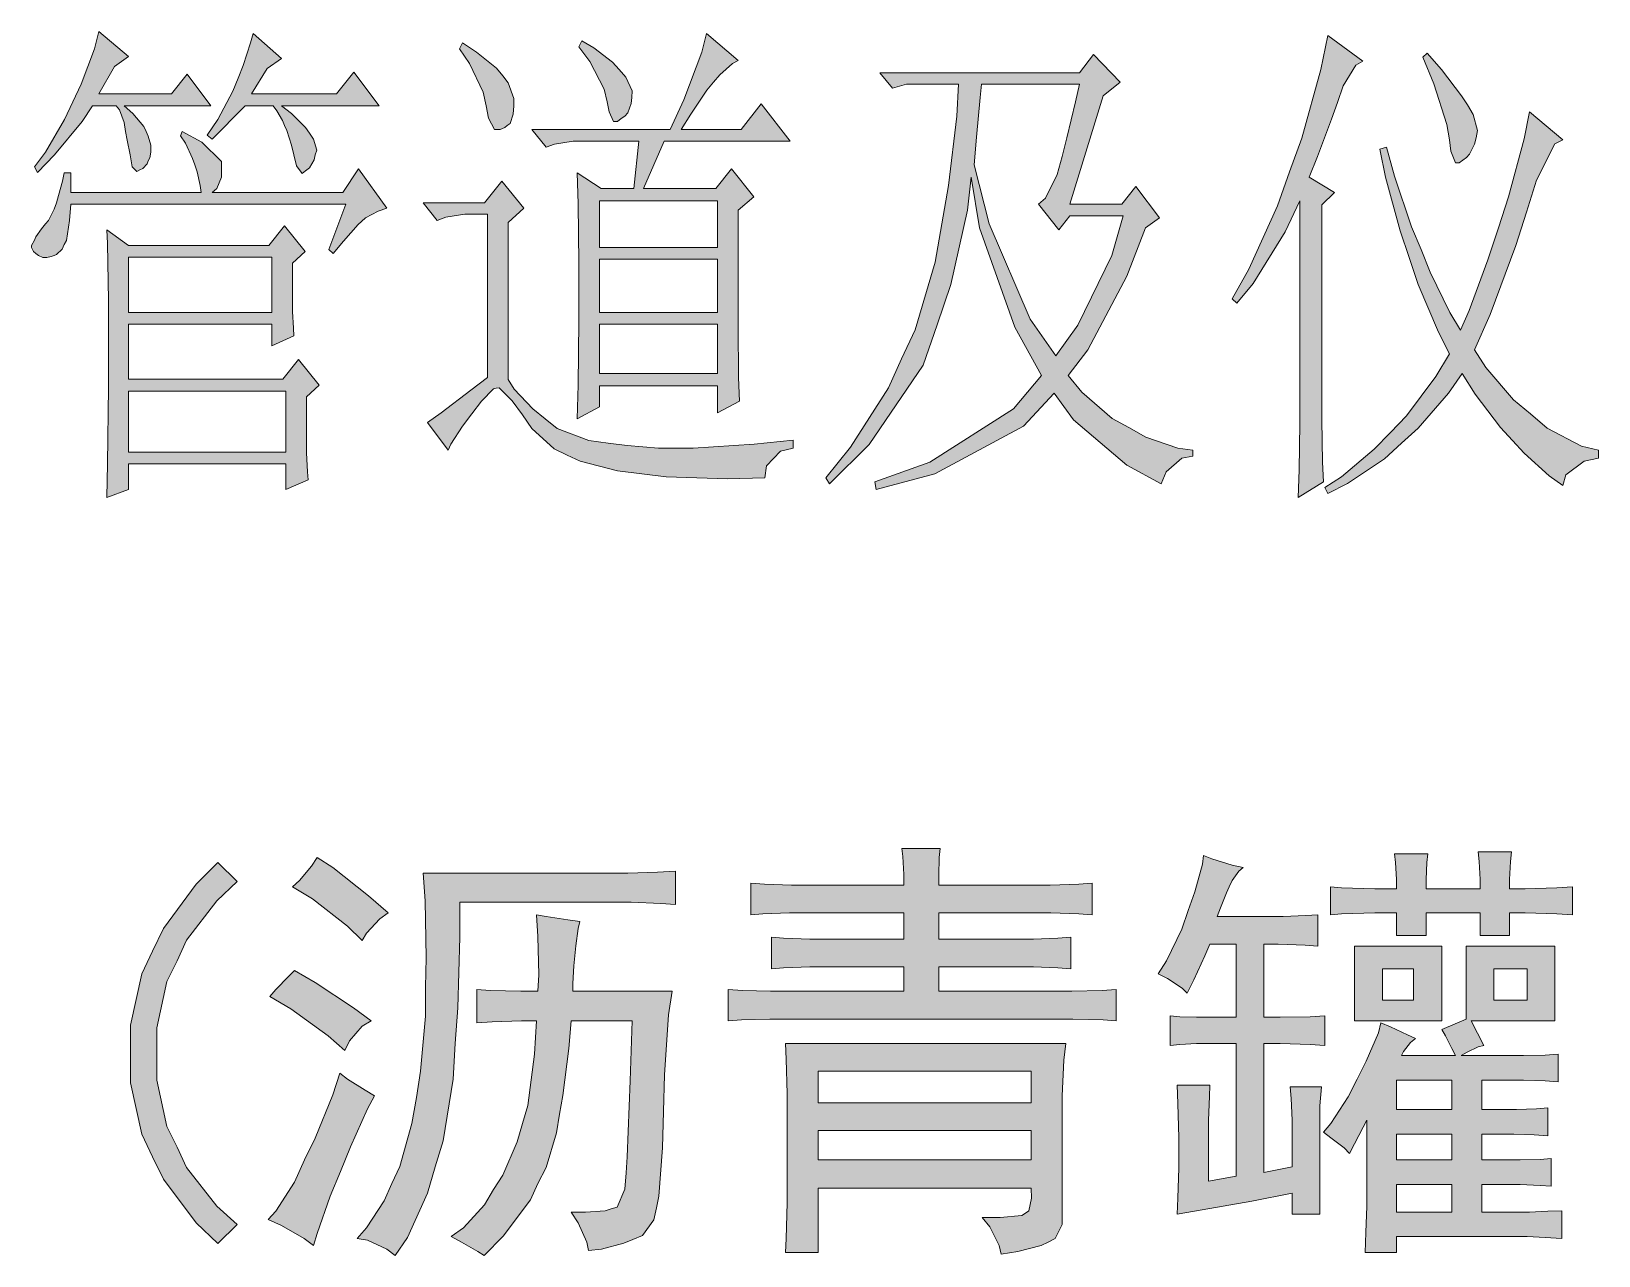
# Model space of a CAD drawing. Header units: millimetres. Extents: x 0 to 829, y 0 to 586.
# Drawn here: x 790.74 to 801.71, y 31.83 to 40.4 of the extents above; entities that cross this region are included whole.
import ezdxf

# ---------------------------------------------------------------- set-up
doc = ezdxf.new("R2010")
doc.units = ezdxf.units.MM

msp = doc.modelspace()

# ---------------------------------------------------------------- hatches: boundary and pattern name
h = msp.add_hatch(color=0)
h.dxf.hatch_style = 2
h.paths.add_polyline_path([(791.21, 40.396583), (791.418139, 40.220194), (791.319361, 40.149639), (791.21, 39.959139), (791.718, 39.959139), (791.827361, 40.096722), (791.993167, 39.874472), (791.386389, 39.874472), (791.446361, 39.821556), (791.523972, 39.729833), (791.541611, 39.694556), (791.555722, 39.662806), (791.573361, 39.599306), (791.573361, 39.571083), (791.573361, 39.549917), (791.566306, 39.511111), (791.555722, 39.489944), (791.548667, 39.468778), (791.516917, 39.437028), (791.49575, 39.426444), (791.474583, 39.415861), (791.442833, 39.447611), (791.435778, 39.489944), (791.428722, 39.532278), (791.407556, 39.634583), (791.396972, 39.694556), (791.386389, 39.758056), (791.354639, 39.84625), (791.329944, 39.874472), (791.164139, 39.874472), (791.093583, 39.765111), (790.899556, 39.532278), (790.779611, 39.408806), (790.758444, 39.447611), (790.836056, 39.549917), (790.970111, 39.779222), (791.026556, 39.902694), (791.086528, 40.026167), (791.17825, 40.273111)])
h = msp.add_hatch(color=0)
h.dxf.hatch_style = 2
h.paths.add_polyline_path([(792.2895, 40.382472), (792.487056, 40.206083), (792.388278, 40.135528), (792.278917, 39.959139), (792.871583, 39.959139), (792.995056, 40.110833), (793.171444, 39.874472), (792.487056, 39.874472), (792.557611, 39.821556), (792.656389, 39.722778), (792.684611, 39.683972), (792.712833, 39.641639), (792.734, 39.564028), (792.723417, 39.532278), (792.716361, 39.497), (792.684611, 39.440556), (792.656389, 39.419389), (792.631694, 39.40175), (792.592889, 39.454667), (792.57525, 39.532278), (792.557611, 39.599306), (792.525861, 39.701611), (792.508222, 39.736889), (792.494111, 39.772167), (792.455306, 39.839194), (792.430611, 39.874472), (792.233056, 39.874472), (792.173083, 39.8145), (792.056667, 39.694556), (792.00375, 39.641639), (791.968472, 39.669861), (792.042556, 39.779222), (792.148389, 39.976778), (792.183667, 40.0685), (792.218944, 40.156694), (792.271861, 40.315444)])
h = msp.add_hatch(color=0)
h.paths.add_polyline_path([(794.952972, 39.295917), (794.98825, 39.627528), (794.603722, 39.627528), (794.529639, 39.627528), (794.399111, 39.606361), (794.339139, 39.585194), (794.240361, 39.708667), (795.206972, 39.708667), (795.302222, 39.916806), (795.429222, 40.251944), (795.460972, 40.382472), (795.683222, 40.191972), (795.644417, 40.170806), (795.556222, 40.093194), (795.510361, 40.040278), (795.4645, 39.983833), (795.351611, 39.818028), (795.284583, 39.708667), (795.704389, 39.708667), (795.8455, 39.888583), (796.046583, 39.627528), (795.164639, 39.627528), (795.02, 39.295917), (795.528, 39.295917), (795.637361, 39.4335), (795.792583, 39.239472), (795.683222, 39.144222), (795.683222, 38.523333), (795.683222, 38.332833), (795.68675, 37.973), (795.693806, 37.807194), (795.538583, 37.726056), (795.538583, 37.916556), (794.713083, 37.916556), (794.713083, 37.768389), (794.557861, 37.683722), (794.564917, 37.923611), (794.568444, 38.368111), (794.568444, 38.572722), (794.568444, 38.773806), (794.564917, 39.190083), (794.557861, 39.405278), (794.723667, 39.295917)])
h.paths.add_polyline_path([(794.713083, 38.802028), (794.713083, 38.428083), (795.538583, 38.428083), (795.538583, 38.802028)])
h.paths.add_polyline_path([(794.713083, 38.346944), (794.713083, 38.001222), (795.538583, 38.001222), (795.538583, 38.346944)])
h.paths.add_polyline_path([(794.713083, 39.21125), (794.713083, 38.883167), (795.538583, 38.883167), (795.538583, 39.21125)])
h = msp.add_hatch(color=0)
h.dxf.hatch_style = 2
h.paths.add_polyline_path([(799.602583, 37.133389), (799.609639, 37.327417), (799.613167, 37.651972), (799.613167, 37.7825), (799.613167, 39.21125), (799.510861, 38.992528), (799.288611, 38.632694), (799.172194, 38.495111), (799.140444, 38.523333), (799.256861, 38.731472), (799.457944, 39.175972), (799.542611, 39.412333), (799.627278, 39.648694), (799.761333, 40.128472), (799.810722, 40.368361), (800.054139, 40.188444), (800.00475, 40.160222), (799.916556, 40.015583), (799.87775, 39.899167), (799.835417, 39.78275), (799.736639, 39.521694), (799.680194, 39.377056), (799.856583, 39.267694), (799.768389, 39.183028), (799.768389, 37.835417), (799.768389, 37.676667), (799.771917, 37.380333), (799.778972, 37.24275)])
h = msp.add_hatch(color=0)
h.dxf.hatch_style = 2
h.paths.add_polyline_path([(793.732361, 40.273111), (793.753528, 40.315444), (793.852306, 40.251944), (793.993417, 40.139056), (794.03575, 40.086139), (794.074556, 40.03675), (794.113361, 39.927389), (794.113361, 39.874472), (794.109833, 39.818028), (794.088667, 39.751), (794.0675, 39.736889), (794.049861, 39.722778), (794.018111, 39.708667), (794.007528, 39.708667), (793.979306, 39.708667), (793.936972, 39.789806), (793.919333, 39.874472), (793.898167, 39.969722), (793.802917, 40.170806)])
h = msp.add_hatch(color=0)
h.dxf.hatch_style = 2
h.paths.add_polyline_path([(794.568444, 40.287222), (794.589611, 40.329556), (794.674278, 40.280167), (794.804806, 40.181389), (794.850667, 40.128472), (794.896528, 40.075556), (794.942389, 39.980306), (794.938861, 39.934444), (794.935333, 39.892111), (794.910639, 39.825083), (794.889472, 39.803917), (794.864778, 39.786278), (794.840083, 39.765111), (794.811861, 39.765111), (794.780111, 39.832139), (794.766, 39.902694), (794.744833, 39.990889), (794.646056, 40.184917)])
h = msp.add_hatch(color=0)
h.paths.add_polyline_path([(798.237333, 39.945028), (798.0045, 39.186556), (798.367861, 39.186556), (798.466639, 39.310028), (798.632444, 39.091306), (798.533667, 39.02075), (798.403139, 38.682083), (798.1315, 38.167028), (797.993917, 37.987111), (798.089167, 37.870694), (798.300833, 37.68725), (798.41725, 37.62375), (798.537194, 37.556722), (798.759444, 37.479111), (798.865278, 37.465), (798.865278, 37.422667), (798.787667, 37.408556), (798.678306, 37.313306), (798.643028, 37.228639), (798.403139, 37.359167), (798.029194, 37.676667), (797.895139, 37.863639), (797.679944, 37.634333), (797.059056, 37.299194), (796.649833, 37.189833), (796.63925, 37.24275), (797.023778, 37.380333), (797.609389, 37.754278), (797.806944, 37.987111), (797.619972, 38.325778), (797.373028, 39.02075), (797.313056, 39.377056), (797.288361, 39.144222), (797.171944, 38.625639), (797.076694, 38.343417), (796.977917, 38.061194), (796.600444, 37.503806), (796.32175, 37.228639), (796.297056, 37.270972), (796.469917, 37.486167), (796.7345, 37.902444), (796.826222, 38.103528), (796.921472, 38.308139), (797.062583, 38.780861), (797.108444, 39.048972), (797.154306, 39.317083), (797.214278, 39.803917), (797.224861, 40.026167), (796.8615, 40.026167), (796.762722, 39.997944), (796.674528, 40.107306), (798.071528, 40.107306), (798.170306, 40.234306), (798.357278, 40.040278)])
h.paths.add_polyline_path([(797.785778, 39.186556), (797.835167, 39.228889), (797.916306, 39.394694), (797.951583, 39.521694), (797.983333, 39.652222), (798.043306, 39.902694), (798.071528, 40.026167), (797.387139, 40.026167), (797.376556, 39.934444), (797.351861, 39.65575), (797.334222, 39.461722), (797.440056, 39.048972), (797.725806, 38.382222), (797.905722, 38.124694), (798.060944, 38.339889), (798.297306, 38.826722), (798.378444, 39.105417), (798.0045, 39.105417), (797.926889, 39.006639)])
h = msp.add_hatch(color=0)
h.dxf.hatch_style = 2
h.paths.add_polyline_path([(800.505694, 40.244889), (800.604472, 40.128472), (800.745583, 39.945028), (800.787917, 39.881528), (800.826722, 39.8145), (800.858472, 39.701611), (800.847889, 39.652222), (800.837306, 39.606361), (800.802028, 39.535806), (800.780861, 39.514639), (800.727944, 39.475833), (800.70325, 39.475833), (800.6715, 39.556972), (800.660917, 39.638111), (800.643278, 39.743944), (800.551556, 40.029694), (800.473944, 40.216667)])
h = msp.add_hatch(color=0)
h.dxf.hatch_style = 2
h.paths.add_polyline_path([(800.219944, 39.585194), (800.276389, 39.384111), (800.396333, 39.027806), (800.463361, 38.869056), (800.526861, 38.710306), (800.664444, 38.428083), (800.738528, 38.304611), (800.7985, 38.442194), (800.929028, 38.7985), (801.003111, 39.02075), (801.073667, 39.239472), (801.183028, 39.645167), (801.221833, 39.832139), (801.454667, 39.638111), (801.398222, 39.609889), (801.271222, 39.355889), (801.200667, 39.130111), (801.126583, 38.897278), (800.946667, 38.413972), (800.837306, 38.167028), (800.914917, 38.043556), (801.108944, 37.817778), (801.228889, 37.719), (801.345306, 37.620222), (801.585194, 37.493222), (801.705139, 37.465), (801.705139, 37.408556), (801.602833, 37.387389), (801.475833, 37.292139), (801.454667, 37.218056), (801.359417, 37.285083), (801.183028, 37.443833), (801.101889, 37.532028), (801.017222, 37.62375), (800.840833, 37.856583), (800.749111, 38.001222), (800.653861, 37.863639), (800.442194, 37.620222), (800.325778, 37.514389), (800.205833, 37.405028), (799.948306, 37.232167), (799.810722, 37.161611), (799.789556, 37.203944), (799.905972, 37.278028), (800.135278, 37.472056), (800.248167, 37.588472), (800.361056, 37.704889), (800.565667, 37.980056), (800.660917, 38.138806), (800.583306, 38.2905), (800.442194, 38.625639), (800.378694, 38.812611), (800.315194, 38.999583), (800.212889, 39.377056), (800.174083, 39.571083)])
h = msp.add_hatch(color=0)
h.dxf.hatch_style = 2
h.paths.add_polyline_path([(792.818667, 38.869056), (792.938611, 39.186556), (791.012444, 39.186556), (791.005389, 39.073667), (790.984222, 38.932556), (790.966583, 38.904333), (790.952472, 38.872583), (790.913667, 38.833778), (790.896028, 38.826722), (790.874861, 38.819667), (790.846639, 38.812611), (790.836056, 38.812611), (790.818417, 38.812611), (790.786667, 38.826722), (790.769028, 38.840833), (790.751389, 38.854944), (790.737278, 38.883167), (790.737278, 38.897278), (790.758444, 38.936083), (790.769028, 38.95725), (790.807833, 39.013694), (790.836056, 39.048972), (790.857222, 39.073667), (790.896028, 39.151278), (790.913667, 39.197139), (790.927778, 39.246528), (790.956, 39.348833), (790.966583, 39.405278), (791.012444, 39.405278), (791.012444, 39.267694), (791.926139, 39.267694), (791.919083, 39.317083), (791.897917, 39.412333), (791.880278, 39.461722), (791.866167, 39.507583), (791.816778, 39.613417), (791.7815, 39.666333), (791.792083, 39.694556), (791.929667, 39.620472), (792.06725, 39.486417), (792.06725, 39.4335), (792.06725, 39.377056), (792.0355, 39.295917), (792.00375, 39.267694), (792.917444, 39.267694), (793.026806, 39.4335), (793.224361, 39.158333), (793.164389, 39.137167), (793.076194, 39.091306), (793.047972, 39.066611), (793.023278, 39.045444), (792.920972, 38.929028), (792.850417, 38.840833)])
h = msp.add_hatch(color=0)
h.dxf.hatch_style = 2
h.paths.add_polyline_path([(794.074556, 37.958889), (794.116889, 37.891861), (794.247417, 37.754278), (794.332083, 37.683722), (794.41675, 37.616694), (794.639, 37.532028), (794.773056, 37.514389), (794.907111, 37.49675), (795.125833, 37.479111), (795.206972, 37.479111), (795.36925, 37.479111), (795.796111, 37.507333), (796.06775, 37.535556), (796.06775, 37.479111), (795.979556, 37.457944), (795.880778, 37.355639), (795.870194, 37.270972), (795.609139, 37.263917), (795.17875, 37.278028), (795.009417, 37.299194), (794.840083, 37.320361), (794.579028, 37.387389), (794.487306, 37.429722), (794.395583, 37.475583), (794.240361, 37.616694), (794.173333, 37.711944), (794.102778, 37.810722), (794.011056, 37.902444), (793.989889, 37.898917), (793.97225, 37.895389), (793.887583, 37.807194), (793.820556, 37.719), (793.753528, 37.634333), (793.672389, 37.507333), (793.65475, 37.465), (793.510111, 37.659028), (793.605361, 37.726056), (793.8135, 37.884806), (793.929917, 37.973), (793.929917, 39.116), (793.841722, 39.116), (793.771167, 39.116), (793.637111, 39.094833), (793.577139, 39.073667), (793.478361, 39.197139), (793.90875, 39.197139), (794.028694, 39.348833), (794.183917, 39.158333), (794.074556, 39.059556)])
h = msp.add_hatch(color=0)
h.paths.add_polyline_path([(792.663444, 37.838944), (792.663444, 37.761333), (792.663444, 37.606111), (792.663444, 37.5285), (792.663444, 37.447361), (792.6705, 37.313306), (792.674028, 37.256861), (792.518806, 37.189833), (792.518806, 37.36975), (791.418139, 37.36975), (791.418139, 37.189833), (791.266444, 37.133389), (791.269972, 37.36975), (791.277028, 37.905972), (791.277028, 38.209361), (791.277028, 38.51275), (791.269972, 38.911389), (791.266444, 39.006639), (791.418139, 38.897278), (792.398861, 38.897278), (792.508222, 39.034861), (792.652861, 38.854944), (792.564667, 38.773806), (792.564667, 38.498639), (792.564667, 38.435139), (792.571722, 38.318722), (792.57525, 38.265806), (792.420028, 38.19525), (792.420028, 38.346944), (791.418139, 38.346944), (791.418139, 37.962417), (792.497639, 37.962417), (792.607, 38.1), (792.751639, 37.920083)])
h.paths.add_polyline_path([(791.418139, 37.87775), (791.418139, 37.450889), (792.518806, 37.450889), (792.518806, 37.87775)])
h.paths.add_polyline_path([(791.418139, 38.816139), (791.418139, 38.428083), (792.420028, 38.428083), (792.420028, 38.816139)])
h = msp.add_hatch(color=0)
h.dxf.hatch_style = 2
h.paths.add_polyline_path([(797.097861, 34.678056), (797.090806, 34.614556), (797.087278, 34.487556), (797.087278, 34.420528), (797.757556, 34.420528), (797.866917, 34.420528), (798.068, 34.427583), (798.159722, 34.434639), (798.159722, 34.212389), (798.068, 34.219444), (797.870444, 34.2265), (797.768139, 34.2265), (797.087278, 34.2265), (797.087278, 34.043056), (797.669361, 34.043056), (797.7505, 34.043056), (797.919833, 34.050111), (798.011556, 34.057167), (798.011556, 33.834917), (797.919833, 33.841972), (797.7505, 33.849028), (797.669361, 33.849028), (797.087278, 33.849028), (797.087278, 33.679694), (797.902194, 33.679694), (798.018611, 33.679694), (798.230278, 33.683222), (798.329056, 33.690278), (798.329056, 33.471556), (798.237333, 33.478611), (798.025667, 33.482139), (797.902194, 33.482139), (796.000722, 33.482139), (795.905472, 33.482139), (795.707917, 33.478611), (795.612667, 33.471556), (795.612667, 33.690278), (795.714972, 33.683222), (795.909, 33.679694), (796.000722, 33.679694), (796.843861, 33.679694), (796.843861, 33.849028), (796.282944, 33.849028), (796.184167, 33.849028), (796.000722, 33.841972), (795.916056, 33.834917), (795.916056, 34.057167), (796.000722, 34.050111), (796.184167, 34.043056), (796.282944, 34.043056), (796.843861, 34.043056), (796.843861, 34.2265), (796.148889, 34.2265), (796.043056, 34.2265), (795.856083, 34.219444), (795.771417, 34.212389), (795.771417, 34.434639), (795.866667, 34.427583), (796.057167, 34.420528), (796.148889, 34.420528), (796.843861, 34.420528), (796.843861, 34.494611), (796.836806, 34.621611), (796.82975, 34.678056)])
h = msp.add_hatch(color=0)
h.dxf.hatch_style = 2
h.paths.add_polyline_path([(792.176611, 32.046333), (792.042556, 31.912278), (791.890861, 32.056917), (791.661556, 32.363833), (791.583944, 32.519056), (791.509861, 32.677806), (791.43225, 33.037639), (791.43225, 33.238722), (791.43225, 33.439806), (791.509861, 33.799639), (791.583944, 33.958389), (791.661556, 34.117139), (791.890861, 34.427583), (792.042556, 34.579278), (792.176611, 34.445222), (792.0355, 34.311167), (791.823833, 34.036), (791.756806, 33.891361), (791.68625, 33.746722), (791.615694, 33.422167), (791.615694, 33.238722), (791.615694, 33.055278), (791.68625, 32.730722), (791.756806, 32.586083), (791.823833, 32.444972), (792.0355, 32.173333)])
h = msp.add_hatch(color=0)
h.dxf.hatch_style = 2
h.paths.add_polyline_path([(792.737528, 34.614556), (792.846889, 34.544), (793.097361, 34.346444), (793.234944, 34.2265), (793.174972, 34.184167), (793.08325, 34.085389), (793.0515, 34.032472), (792.949194, 34.134778), (792.705778, 34.325278), (792.564667, 34.409944), (792.614056, 34.452278), (792.698722, 34.554583)])
h = msp.add_hatch(color=0)
h.dxf.hatch_style = 2
h.paths.add_polyline_path([(799.754278, 32.116889), (799.56025, 32.116889), (799.56025, 32.265056), (799.278028, 32.208611), (798.875861, 32.138056), (798.755917, 32.116889), (798.759444, 32.229778), (798.7665, 32.441444), (798.7665, 32.54375), (798.7665, 32.653111), (798.759444, 32.893), (798.755917, 33.02), (798.985222, 33.02), (798.981694, 32.942389), (798.974639, 32.776583), (798.974639, 32.691917), (798.974639, 32.349722), (799.168667, 32.385), (799.168667, 33.312806), (798.939361, 33.312806), (798.889972, 33.312806), (798.773556, 33.30575), (798.706528, 33.298694), (798.706528, 33.506833), (798.773556, 33.499778), (798.889972, 33.49625), (798.939361, 33.49625), (799.168667, 33.49625), (799.168667, 34.007778), (798.985222, 34.007778), (798.949944, 33.926639), (798.872333, 33.757306), (798.826472, 33.665583), (798.791194, 33.700861), (798.688889, 33.767889), (798.621861, 33.799639), (798.681833, 33.891361), (798.787667, 34.113611), (798.833528, 34.244139), (798.879389, 34.374667), (798.932306, 34.568694), (798.939361, 34.628667), (798.999333, 34.603972), (799.140444, 34.561639), (799.218056, 34.544), (799.186306, 34.519306), (799.140444, 34.452278), (799.119278, 34.409944), (799.101639, 34.367611), (799.059306, 34.261778), (799.034611, 34.201806), (799.426194, 34.201806), (799.49675, 34.201806), (799.6555, 34.208861), (799.740167, 34.212389), (799.740167, 33.993667), (799.651972, 34.000722), (799.461472, 34.007778), (799.362694, 34.007778), (799.362694, 33.49625), (799.475583, 33.49625), (799.68725, 33.499778), (799.789556, 33.506833), (799.789556, 33.298694), (799.68725, 33.30575), (799.475583, 33.312806), (799.362694, 33.312806), (799.362694, 32.409694), (799.56025, 32.4485), (799.56025, 32.7025), (799.56025, 32.776583), (799.553194, 32.928278), (799.546139, 33.009417), (799.764861, 33.009417), (799.754278, 32.875361)])
h = msp.add_hatch(color=0)
h.dxf.hatch_style = 2
h.paths.add_polyline_path([(801.094833, 34.653361), (801.087778, 34.586333), (801.080722, 34.459333), (801.080722, 34.395833), (801.190083, 34.395833), (801.412333, 34.402889), (801.521694, 34.409944), (801.521694, 34.212389), (801.412333, 34.219444), (801.190083, 34.2265), (801.080722, 34.2265), (801.080722, 34.06775), (800.876111, 34.06775), (800.876111, 34.2265), (800.498639, 34.2265), (800.498639, 34.06775), (800.2905, 34.06775), (800.2905, 34.2265), (800.138806, 34.2265), (799.905972, 34.219444), (799.828361, 34.212389), (799.828361, 34.409944), (799.905972, 34.402889), (800.138806, 34.395833), (800.2905, 34.395833), (800.2905, 34.459333), (800.283444, 34.579278), (800.276389, 34.63925), (800.509222, 34.63925), (800.502167, 34.579278), (800.498639, 34.459333), (800.498639, 34.395833), (800.876111, 34.395833), (800.876111, 34.459333), (800.869056, 34.586333), (800.862, 34.653361)])
h = msp.add_hatch(color=0)
h.dxf.hatch_style = 2
h.paths.add_polyline_path([(793.284333, 31.827611), (793.224361, 31.873472), (793.090306, 31.936972), (793.016222, 31.947556), (793.08325, 32.021639), (793.206722, 32.212139), (793.259639, 32.332083), (793.316083, 32.452028), (793.40075, 32.751889), (793.4325, 32.935333), (793.460722, 33.118778), (793.496, 33.503306), (793.496, 33.707917), (793.499528, 33.912528), (793.492472, 34.311167), (793.478361, 34.505194), (794.833028, 34.505194), (794.910639, 34.505194), (795.118778, 34.51225), (795.245778, 34.519306), (795.245778, 34.286472), (795.143472, 34.293528), (794.935333, 34.300583), (794.833028, 34.300583), (793.735889, 34.300583), (793.735889, 34.057167), (793.721778, 33.563278), (793.704139, 33.312806), (793.690028, 33.062333), (793.619472, 32.631944), (793.563028, 32.4485), (793.510111, 32.265056), (793.369, 31.954611)])
h = msp.add_hatch(color=0)
h.dxf.hatch_style = 2
h.paths.add_polyline_path([(794.635472, 31.862889), (794.624889, 31.922861), (794.564917, 32.056917), (794.515528, 32.131), (794.614306, 32.131), (794.751889, 32.141583), (794.794222, 32.155694), (794.836556, 32.166278), (794.889472, 32.293278), (794.900056, 32.406167), (794.907111, 32.519056), (794.928278, 33.05175), (794.942389, 33.471556), (794.515528, 33.471556), (794.497889, 33.277528), (794.455556, 32.949444), (794.434389, 32.818917), (794.413222, 32.688389), (794.339139, 32.444972), (794.282694, 32.332083), (794.229778, 32.219194), (794.039278, 31.965194), (793.905222, 31.827611), (793.862889, 31.855833), (793.746472, 31.922861), (793.675917, 31.961667), (793.760583, 32.021639), (793.90875, 32.183917), (793.97225, 32.28975), (794.03575, 32.392056), (794.138056, 32.624889), (794.173333, 32.751889), (794.212139, 32.878889), (794.258, 33.238722), (794.272111, 33.471556), (794.166278, 33.471556), (793.961667, 33.4645), (793.855833, 33.457444), (793.855833, 33.690278), (793.947556, 33.683222), (794.16275, 33.679694), (794.282694, 33.679694), (794.28975, 33.792583), (794.282694, 34.060694), (794.272111, 34.212389), (794.339139, 34.201806), (794.490833, 34.177111), (794.5755, 34.166528), (794.564917, 34.117139), (794.547278, 33.997194), (794.540222, 33.926639), (794.533167, 33.856083), (794.526111, 33.732611), (794.526111, 33.679694), (795.221083, 33.679694), (795.196389, 33.513889), (795.168167, 33.094083), (795.161111, 32.836556), (795.154056, 32.582556), (795.129361, 32.243889), (795.111722, 32.16275), (795.094083, 32.078083), (795.012944, 31.968722), (794.945917, 31.9405), (794.882417, 31.915806), (794.727194, 31.873472)])
h = msp.add_hatch(color=0)
h.paths.add_polyline_path([(799.778972, 32.691917), (799.831889, 32.751889), (799.951833, 32.938861), (800.015333, 33.062333), (800.078833, 33.189333), (800.1635, 33.386889), (800.181139, 33.457444), (800.248167, 33.429222), (800.368111, 33.372778), (800.424556, 33.348083), (800.389278, 33.319861), (800.339889, 33.256361), (800.325778, 33.228139), (800.70325, 33.228139), (800.678556, 33.277528), (800.632694, 33.365722), (800.608, 33.411583), (800.777333, 33.482139), (800.777333, 33.993667), (801.398222, 33.993667), (801.398222, 33.471556), (800.812611, 33.471556), (800.900806, 33.298694), (800.862, 33.288111), (800.784389, 33.252833), (800.742056, 33.228139), (801.119528, 33.228139), (801.1795, 33.228139), (801.331194, 33.231667), (801.422917, 33.238722), (801.422917, 33.044694), (801.331194, 33.05175), (801.1795, 33.055278), (801.119528, 33.055278), (800.886694, 33.055278), (800.886694, 32.850667), (801.070139, 32.850667), (801.130111, 32.850667), (801.271222, 32.854194), (801.348833, 32.86125), (801.348833, 32.667222), (801.253583, 32.674278), (801.112472, 32.677806), (801.070139, 32.677806), (800.886694, 32.677806), (800.886694, 32.497889), (801.094833, 32.497889), (801.154806, 32.497889), (801.295917, 32.501417), (801.373528, 32.508472), (801.373528, 32.314444), (801.295917, 32.317972), (801.154806, 32.325028), (801.094833, 32.325028), (800.886694, 32.325028), (800.886694, 32.131), (801.190083, 32.131), (801.221833, 32.131), (801.348833, 32.138056), (801.447611, 32.141583), (801.447611, 31.947556), (801.331194, 31.954611), (801.204194, 31.961667), (801.190083, 31.961667), (800.2905, 31.961667), (800.2905, 31.848778), (800.071778, 31.848778), (800.075306, 31.989889), (800.082361, 32.173333), (800.082361, 32.215667), (800.082361, 32.776583), (800.057667, 32.727194), (799.997694, 32.610778), (799.962417, 32.54375), (799.923611, 32.582556), (799.831889, 32.653111)])
h.paths.add_polyline_path([(800.678556, 32.850667), (800.678556, 33.055278), (800.2905, 33.055278), (800.2905, 32.850667)])
h.paths.add_polyline_path([(800.678556, 32.131), (800.678556, 32.325028), (800.2905, 32.325028), (800.2905, 32.131)])
h.paths.add_polyline_path([(800.678556, 32.497889), (800.678556, 32.677806), (800.2905, 32.677806), (800.2905, 32.497889)])
h.paths.add_polyline_path([(801.204194, 33.616194), (801.204194, 33.834917), (800.971361, 33.834917), (800.971361, 33.616194)])
h = msp.add_hatch(color=0)
h.paths.add_polyline_path([(800.608, 33.471556), (799.997694, 33.471556), (799.997694, 33.993667), (800.608, 33.993667)])
h.paths.add_polyline_path([(800.410444, 33.616194), (800.410444, 33.834917), (800.191722, 33.834917), (800.191722, 33.616194)])
h = msp.add_hatch(color=0)
h.dxf.hatch_style = 2
h.paths.add_polyline_path([(792.578778, 33.824333), (792.723417, 33.739667), (792.991528, 33.563278), (793.115, 33.471556), (793.0515, 33.43275), (792.963306, 33.330444), (792.931556, 33.263417), (792.815139, 33.365722), (792.554083, 33.556222), (792.405917, 33.640889), (792.44825, 33.690278), (792.536444, 33.782)])
h = msp.add_hatch(color=0)
h.paths.add_polyline_path([(797.390667, 32.095722), (797.517667, 32.095722), (797.669361, 32.109833), (797.694056, 32.123944), (797.71875, 32.141583), (797.736389, 32.229778), (797.732861, 32.300333), (796.244139, 32.300333), (796.244139, 31.848778), (796.014833, 31.848778), (796.018361, 31.947556), (796.025417, 32.198028), (796.025417, 32.349722), (796.025417, 32.825972), (796.025417, 32.960028), (796.018361, 33.203444), (796.014833, 33.312806), (797.976278, 33.312806), (797.962167, 33.196389), (797.951583, 32.945917), (797.951583, 32.811861), (797.951583, 32.116889), (797.951583, 32.046333), (797.902194, 31.947556), (797.852806, 31.922861), (797.803417, 31.898167), (797.641139, 31.855833), (797.524722, 31.838194), (797.510611, 31.898167), (797.443583, 32.028694)])
h.paths.add_polyline_path([(797.732861, 32.896528), (797.732861, 33.118778), (796.244139, 33.118778), (796.244139, 32.896528)])
h.paths.add_polyline_path([(797.732861, 32.497889), (797.732861, 32.7025), (796.244139, 32.7025), (796.244139, 32.497889)])
h = msp.add_hatch(color=0)
h.dxf.hatch_style = 2
h.paths.add_polyline_path([(793.139694, 32.945917), (793.090306, 32.854194), (792.970361, 32.589611), (792.899806, 32.41675), (792.82925, 32.243889), (792.737528, 31.982833), (792.712833, 31.898167), (792.645806, 31.947556), (792.487056, 32.039278), (792.395333, 32.081611), (792.44825, 32.138056), (792.578778, 32.342667), (792.649333, 32.497889), (792.723417, 32.649583), (792.846889, 32.952972), (792.896278, 33.104667), (792.949194, 33.062333), (793.072667, 32.984722)])

# ---------------------------------------------------------------- linework, layer by layer
at = {"color": 0, "lineweight": 0}
for points in [[(791.21, 40.396583), (791.418139, 40.220194), (791.319361, 40.149639), (791.21, 39.959139), (791.718, 39.959139), (791.827361, 40.096722), (791.993167, 39.874472), (791.386389, 39.874472), (791.446361, 39.821556), (791.523972, 39.729833), (791.541611, 39.694556), (791.555722, 39.662806), (791.573361, 39.599306), (791.573361, 39.571083), (791.573361, 39.549917), (791.566306, 39.511111), (791.555722, 39.489944), (791.548667, 39.468778), (791.516917, 39.437028), (791.49575, 39.426444), (791.474583, 39.415861), (791.442833, 39.447611), (791.435778, 39.489944), (791.428722, 39.532278), (791.407556, 39.634583), (791.396972, 39.694556), (791.386389, 39.758056), (791.354639, 39.84625), (791.329944, 39.874472), (791.164139, 39.874472), (791.093583, 39.765111), (790.899556, 39.532278), (790.779611, 39.408806), (790.758444, 39.447611), (790.836056, 39.549917), (790.970111, 39.779222), (791.026556, 39.902694), (791.086528, 40.026167), (791.17825, 40.273111)], [(792.2895, 40.382472), (792.487056, 40.206083), (792.388278, 40.135528), (792.278917, 39.959139), (792.871583, 39.959139), (792.995056, 40.110833), (793.171444, 39.874472), (792.487056, 39.874472), (792.557611, 39.821556), (792.656389, 39.722778), (792.684611, 39.683972), (792.712833, 39.641639), (792.734, 39.564028), (792.723417, 39.532278), (792.716361, 39.497), (792.684611, 39.440556), (792.656389, 39.419389), (792.631694, 39.40175), (792.592889, 39.454667), (792.57525, 39.532278), (792.557611, 39.599306), (792.525861, 39.701611), (792.508222, 39.736889), (792.494111, 39.772167), (792.455306, 39.839194), (792.430611, 39.874472), (792.233056, 39.874472), (792.173083, 39.8145), (792.056667, 39.694556), (792.00375, 39.641639), (791.968472, 39.669861), (792.042556, 39.779222), (792.148389, 39.976778), (792.183667, 40.0685), (792.218944, 40.156694), (792.271861, 40.315444)], [(794.952972, 39.295917), (794.98825, 39.627528), (794.603722, 39.627528), (794.529639, 39.627528), (794.399111, 39.606361), (794.339139, 39.585194), (794.240361, 39.708667), (795.206972, 39.708667), (795.302222, 39.916806), (795.429222, 40.251944), (795.460972, 40.382472), (795.683222, 40.191972), (795.644417, 40.170806), (795.556222, 40.093194), (795.510361, 40.040278), (795.4645, 39.983833), (795.351611, 39.818028), (795.284583, 39.708667), (795.704389, 39.708667), (795.8455, 39.888583), (796.046583, 39.627528), (795.164639, 39.627528), (795.02, 39.295917), (795.528, 39.295917), (795.637361, 39.4335), (795.792583, 39.239472), (795.683222, 39.144222), (795.683222, 38.523333), (795.683222, 38.332833), (795.68675, 37.973), (795.693806, 37.807194), (795.538583, 37.726056), (795.538583, 37.916556), (794.713083, 37.916556), (794.713083, 37.768389), (794.557861, 37.683722), (794.564917, 37.923611), (794.568444, 38.368111), (794.568444, 38.572722), (794.568444, 38.773806), (794.564917, 39.190083), (794.557861, 39.405278), (794.723667, 39.295917)], [(799.602583, 37.133389), (799.609639, 37.327417), (799.613167, 37.651972), (799.613167, 37.7825), (799.613167, 39.21125), (799.510861, 38.992528), (799.288611, 38.632694), (799.172194, 38.495111), (799.140444, 38.523333), (799.256861, 38.731472), (799.457944, 39.175972), (799.542611, 39.412333), (799.627278, 39.648694), (799.761333, 40.128472), (799.810722, 40.368361), (800.054139, 40.188444), (800.00475, 40.160222), (799.916556, 40.015583), (799.87775, 39.899167), (799.835417, 39.78275), (799.736639, 39.521694), (799.680194, 39.377056), (799.856583, 39.267694), (799.768389, 39.183028), (799.768389, 37.835417), (799.768389, 37.676667), (799.771917, 37.380333), (799.778972, 37.24275)], [(793.732361, 40.273111), (793.753528, 40.315444), (793.852306, 40.251944), (793.993417, 40.139056), (794.03575, 40.086139), (794.074556, 40.03675), (794.113361, 39.927389), (794.113361, 39.874472), (794.109833, 39.818028), (794.088667, 39.751), (794.0675, 39.736889), (794.049861, 39.722778), (794.018111, 39.708667), (794.007528, 39.708667), (793.979306, 39.708667), (793.936972, 39.789806), (793.919333, 39.874472), (793.898167, 39.969722), (793.802917, 40.170806)], [(794.568444, 40.287222), (794.589611, 40.329556), (794.674278, 40.280167), (794.804806, 40.181389), (794.850667, 40.128472), (794.896528, 40.075556), (794.942389, 39.980306), (794.938861, 39.934444), (794.935333, 39.892111), (794.910639, 39.825083), (794.889472, 39.803917), (794.864778, 39.786278), (794.840083, 39.765111), (794.811861, 39.765111), (794.780111, 39.832139), (794.766, 39.902694), (794.744833, 39.990889), (794.646056, 40.184917)], [(798.237333, 39.945028), (798.0045, 39.186556), (798.367861, 39.186556), (798.466639, 39.310028), (798.632444, 39.091306), (798.533667, 39.02075), (798.403139, 38.682083), (798.1315, 38.167028), (797.993917, 37.987111), (798.089167, 37.870694), (798.300833, 37.68725), (798.41725, 37.62375), (798.537194, 37.556722), (798.759444, 37.479111), (798.865278, 37.465), (798.865278, 37.422667), (798.787667, 37.408556), (798.678306, 37.313306), (798.643028, 37.228639), (798.403139, 37.359167), (798.029194, 37.676667), (797.895139, 37.863639), (797.679944, 37.634333), (797.059056, 37.299194), (796.649833, 37.189833), (796.63925, 37.24275), (797.023778, 37.380333), (797.609389, 37.754278), (797.806944, 37.987111), (797.619972, 38.325778), (797.373028, 39.02075), (797.313056, 39.377056), (797.288361, 39.144222), (797.171944, 38.625639), (797.076694, 38.343417), (796.977917, 38.061194), (796.600444, 37.503806), (796.32175, 37.228639), (796.297056, 37.270972), (796.469917, 37.486167), (796.7345, 37.902444), (796.826222, 38.103528), (796.921472, 38.308139), (797.062583, 38.780861), (797.108444, 39.048972), (797.154306, 39.317083), (797.214278, 39.803917), (797.224861, 40.026167), (796.8615, 40.026167), (796.762722, 39.997944), (796.674528, 40.107306), (798.071528, 40.107306), (798.170306, 40.234306), (798.357278, 40.040278)], [(800.505694, 40.244889), (800.604472, 40.128472), (800.745583, 39.945028), (800.787917, 39.881528), (800.826722, 39.8145), (800.858472, 39.701611), (800.847889, 39.652222), (800.837306, 39.606361), (800.802028, 39.535806), (800.780861, 39.514639), (800.727944, 39.475833), (800.70325, 39.475833), (800.6715, 39.556972), (800.660917, 39.638111), (800.643278, 39.743944), (800.551556, 40.029694), (800.473944, 40.216667)], [(797.785778, 39.186556), (797.835167, 39.228889), (797.916306, 39.394694), (797.951583, 39.521694), (797.983333, 39.652222), (798.043306, 39.902694), (798.071528, 40.026167), (797.387139, 40.026167), (797.376556, 39.934444), (797.351861, 39.65575), (797.334222, 39.461722), (797.440056, 39.048972), (797.725806, 38.382222), (797.905722, 38.124694), (798.060944, 38.339889), (798.297306, 38.826722), (798.378444, 39.105417), (798.0045, 39.105417), (797.926889, 39.006639)], [(800.219944, 39.585194), (800.276389, 39.384111), (800.396333, 39.027806), (800.463361, 38.869056), (800.526861, 38.710306), (800.664444, 38.428083), (800.738528, 38.304611), (800.7985, 38.442194), (800.929028, 38.7985), (801.003111, 39.02075), (801.073667, 39.239472), (801.183028, 39.645167), (801.221833, 39.832139), (801.454667, 39.638111), (801.398222, 39.609889), (801.271222, 39.355889), (801.200667, 39.130111), (801.126583, 38.897278), (800.946667, 38.413972), (800.837306, 38.167028), (800.914917, 38.043556), (801.108944, 37.817778), (801.228889, 37.719), (801.345306, 37.620222), (801.585194, 37.493222), (801.705139, 37.465), (801.705139, 37.408556), (801.602833, 37.387389), (801.475833, 37.292139), (801.454667, 37.218056), (801.359417, 37.285083), (801.183028, 37.443833), (801.101889, 37.532028), (801.017222, 37.62375), (800.840833, 37.856583), (800.749111, 38.001222), (800.653861, 37.863639), (800.442194, 37.620222), (800.325778, 37.514389), (800.205833, 37.405028), (799.948306, 37.232167), (799.810722, 37.161611), (799.789556, 37.203944), (799.905972, 37.278028), (800.135278, 37.472056), (800.248167, 37.588472), (800.361056, 37.704889), (800.565667, 37.980056), (800.660917, 38.138806), (800.583306, 38.2905), (800.442194, 38.625639), (800.378694, 38.812611), (800.315194, 38.999583), (800.212889, 39.377056), (800.174083, 39.571083)], [(792.818667, 38.869056), (792.938611, 39.186556), (791.012444, 39.186556), (791.005389, 39.073667), (790.984222, 38.932556), (790.966583, 38.904333), (790.952472, 38.872583), (790.913667, 38.833778), (790.896028, 38.826722), (790.874861, 38.819667), (790.846639, 38.812611), (790.836056, 38.812611), (790.818417, 38.812611), (790.786667, 38.826722), (790.769028, 38.840833), (790.751389, 38.854944), (790.737278, 38.883167), (790.737278, 38.897278), (790.758444, 38.936083), (790.769028, 38.95725), (790.807833, 39.013694), (790.836056, 39.048972), (790.857222, 39.073667), (790.896028, 39.151278), (790.913667, 39.197139), (790.927778, 39.246528), (790.956, 39.348833), (790.966583, 39.405278), (791.012444, 39.405278), (791.012444, 39.267694), (791.926139, 39.267694), (791.919083, 39.317083), (791.897917, 39.412333), (791.880278, 39.461722), (791.866167, 39.507583), (791.816778, 39.613417), (791.7815, 39.666333), (791.792083, 39.694556), (791.929667, 39.620472), (792.06725, 39.486417), (792.06725, 39.4335), (792.06725, 39.377056), (792.0355, 39.295917), (792.00375, 39.267694), (792.917444, 39.267694), (793.026806, 39.4335), (793.224361, 39.158333), (793.164389, 39.137167), (793.076194, 39.091306), (793.047972, 39.066611), (793.023278, 39.045444), (792.920972, 38.929028), (792.850417, 38.840833)], [(794.074556, 37.958889), (794.116889, 37.891861), (794.247417, 37.754278), (794.332083, 37.683722), (794.41675, 37.616694), (794.639, 37.532028), (794.773056, 37.514389), (794.907111, 37.49675), (795.125833, 37.479111), (795.206972, 37.479111), (795.36925, 37.479111), (795.796111, 37.507333), (796.06775, 37.535556), (796.06775, 37.479111), (795.979556, 37.457944), (795.880778, 37.355639), (795.870194, 37.270972), (795.609139, 37.263917), (795.17875, 37.278028), (795.009417, 37.299194), (794.840083, 37.320361), (794.579028, 37.387389), (794.487306, 37.429722), (794.395583, 37.475583), (794.240361, 37.616694), (794.173333, 37.711944), (794.102778, 37.810722), (794.011056, 37.902444), (793.989889, 37.898917), (793.97225, 37.895389), (793.887583, 37.807194), (793.820556, 37.719), (793.753528, 37.634333), (793.672389, 37.507333), (793.65475, 37.465), (793.510111, 37.659028), (793.605361, 37.726056), (793.8135, 37.884806), (793.929917, 37.973), (793.929917, 39.116), (793.841722, 39.116), (793.771167, 39.116), (793.637111, 39.094833), (793.577139, 39.073667), (793.478361, 39.197139), (793.90875, 39.197139), (794.028694, 39.348833), (794.183917, 39.158333), (794.074556, 39.059556)], [(794.713083, 39.21125), (794.713083, 38.883167), (795.538583, 38.883167), (795.538583, 39.21125)], [(792.663444, 37.838944), (792.663444, 37.761333), (792.663444, 37.606111), (792.663444, 37.5285), (792.663444, 37.447361), (792.6705, 37.313306), (792.674028, 37.256861), (792.518806, 37.189833), (792.518806, 37.36975), (791.418139, 37.36975), (791.418139, 37.189833), (791.266444, 37.133389), (791.269972, 37.36975), (791.277028, 37.905972), (791.277028, 38.209361), (791.277028, 38.51275), (791.269972, 38.911389), (791.266444, 39.006639), (791.418139, 38.897278), (792.398861, 38.897278), (792.508222, 39.034861), (792.652861, 38.854944), (792.564667, 38.773806), (792.564667, 38.498639), (792.564667, 38.435139), (792.571722, 38.318722), (792.57525, 38.265806), (792.420028, 38.19525), (792.420028, 38.346944), (791.418139, 38.346944), (791.418139, 37.962417), (792.497639, 37.962417), (792.607, 38.1), (792.751639, 37.920083)], [(791.418139, 38.816139), (791.418139, 38.428083), (792.420028, 38.428083), (792.420028, 38.816139)], [(794.713083, 38.802028), (794.713083, 38.428083), (795.538583, 38.428083), (795.538583, 38.802028)], [(794.713083, 38.346944), (794.713083, 38.001222), (795.538583, 38.001222), (795.538583, 38.346944)], [(791.418139, 37.87775), (791.418139, 37.450889), (792.518806, 37.450889), (792.518806, 37.87775)], [(797.097861, 34.678056), (797.090806, 34.614556), (797.087278, 34.487556), (797.087278, 34.420528), (797.757556, 34.420528), (797.866917, 34.420528), (798.068, 34.427583), (798.159722, 34.434639), (798.159722, 34.212389), (798.068, 34.219444), (797.870444, 34.2265), (797.768139, 34.2265), (797.087278, 34.2265), (797.087278, 34.043056), (797.669361, 34.043056), (797.7505, 34.043056), (797.919833, 34.050111), (798.011556, 34.057167), (798.011556, 33.834917), (797.919833, 33.841972), (797.7505, 33.849028), (797.669361, 33.849028), (797.087278, 33.849028), (797.087278, 33.679694), (797.902194, 33.679694), (798.018611, 33.679694), (798.230278, 33.683222), (798.329056, 33.690278), (798.329056, 33.471556), (798.237333, 33.478611), (798.025667, 33.482139), (797.902194, 33.482139), (796.000722, 33.482139), (795.905472, 33.482139), (795.707917, 33.478611), (795.612667, 33.471556), (795.612667, 33.690278), (795.714972, 33.683222), (795.909, 33.679694), (796.000722, 33.679694), (796.843861, 33.679694), (796.843861, 33.849028), (796.282944, 33.849028), (796.184167, 33.849028), (796.000722, 33.841972), (795.916056, 33.834917), (795.916056, 34.057167), (796.000722, 34.050111), (796.184167, 34.043056), (796.282944, 34.043056), (796.843861, 34.043056), (796.843861, 34.2265), (796.148889, 34.2265), (796.043056, 34.2265), (795.856083, 34.219444), (795.771417, 34.212389), (795.771417, 34.434639), (795.866667, 34.427583), (796.057167, 34.420528), (796.148889, 34.420528), (796.843861, 34.420528), (796.843861, 34.494611), (796.836806, 34.621611), (796.82975, 34.678056)], [(792.176611, 32.046333), (792.042556, 31.912278), (791.890861, 32.056917), (791.661556, 32.363833), (791.583944, 32.519056), (791.509861, 32.677806), (791.43225, 33.037639), (791.43225, 33.238722), (791.43225, 33.439806), (791.509861, 33.799639), (791.583944, 33.958389), (791.661556, 34.117139), (791.890861, 34.427583), (792.042556, 34.579278), (792.176611, 34.445222), (792.0355, 34.311167), (791.823833, 34.036), (791.756806, 33.891361), (791.68625, 33.746722), (791.615694, 33.422167), (791.615694, 33.238722), (791.615694, 33.055278), (791.68625, 32.730722), (791.756806, 32.586083), (791.823833, 32.444972), (792.0355, 32.173333)], [(792.737528, 34.614556), (792.846889, 34.544), (793.097361, 34.346444), (793.234944, 34.2265), (793.174972, 34.184167), (793.08325, 34.085389), (793.0515, 34.032472), (792.949194, 34.134778), (792.705778, 34.325278), (792.564667, 34.409944), (792.614056, 34.452278), (792.698722, 34.554583)], [(799.754278, 32.116889), (799.56025, 32.116889), (799.56025, 32.265056), (799.278028, 32.208611), (798.875861, 32.138056), (798.755917, 32.116889), (798.759444, 32.229778), (798.7665, 32.441444), (798.7665, 32.54375), (798.7665, 32.653111), (798.759444, 32.893), (798.755917, 33.02), (798.985222, 33.02), (798.981694, 32.942389), (798.974639, 32.776583), (798.974639, 32.691917), (798.974639, 32.349722), (799.168667, 32.385), (799.168667, 33.312806), (798.939361, 33.312806), (798.889972, 33.312806), (798.773556, 33.30575), (798.706528, 33.298694), (798.706528, 33.506833), (798.773556, 33.499778), (798.889972, 33.49625), (798.939361, 33.49625), (799.168667, 33.49625), (799.168667, 34.007778), (798.985222, 34.007778), (798.949944, 33.926639), (798.872333, 33.757306), (798.826472, 33.665583), (798.791194, 33.700861), (798.688889, 33.767889), (798.621861, 33.799639), (798.681833, 33.891361), (798.787667, 34.113611), (798.833528, 34.244139), (798.879389, 34.374667), (798.932306, 34.568694), (798.939361, 34.628667), (798.999333, 34.603972), (799.140444, 34.561639), (799.218056, 34.544), (799.186306, 34.519306), (799.140444, 34.452278), (799.119278, 34.409944), (799.101639, 34.367611), (799.059306, 34.261778), (799.034611, 34.201806), (799.426194, 34.201806), (799.49675, 34.201806), (799.6555, 34.208861), (799.740167, 34.212389), (799.740167, 33.993667), (799.651972, 34.000722), (799.461472, 34.007778), (799.362694, 34.007778), (799.362694, 33.49625), (799.475583, 33.49625), (799.68725, 33.499778), (799.789556, 33.506833), (799.789556, 33.298694), (799.68725, 33.30575), (799.475583, 33.312806), (799.362694, 33.312806), (799.362694, 32.409694), (799.56025, 32.4485), (799.56025, 32.7025), (799.56025, 32.776583), (799.553194, 32.928278), (799.546139, 33.009417), (799.764861, 33.009417), (799.754278, 32.875361)], [(801.094833, 34.653361), (801.087778, 34.586333), (801.080722, 34.459333), (801.080722, 34.395833), (801.190083, 34.395833), (801.412333, 34.402889), (801.521694, 34.409944), (801.521694, 34.212389), (801.412333, 34.219444), (801.190083, 34.2265), (801.080722, 34.2265), (801.080722, 34.06775), (800.876111, 34.06775), (800.876111, 34.2265), (800.498639, 34.2265), (800.498639, 34.06775), (800.2905, 34.06775), (800.2905, 34.2265), (800.138806, 34.2265), (799.905972, 34.219444), (799.828361, 34.212389), (799.828361, 34.409944), (799.905972, 34.402889), (800.138806, 34.395833), (800.2905, 34.395833), (800.2905, 34.459333), (800.283444, 34.579278), (800.276389, 34.63925), (800.509222, 34.63925), (800.502167, 34.579278), (800.498639, 34.459333), (800.498639, 34.395833), (800.876111, 34.395833), (800.876111, 34.459333), (800.869056, 34.586333), (800.862, 34.653361)], [(793.284333, 31.827611), (793.224361, 31.873472), (793.090306, 31.936972), (793.016222, 31.947556), (793.08325, 32.021639), (793.206722, 32.212139), (793.259639, 32.332083), (793.316083, 32.452028), (793.40075, 32.751889), (793.4325, 32.935333), (793.460722, 33.118778), (793.496, 33.503306), (793.496, 33.707917), (793.499528, 33.912528), (793.492472, 34.311167), (793.478361, 34.505194), (794.833028, 34.505194), (794.910639, 34.505194), (795.118778, 34.51225), (795.245778, 34.519306), (795.245778, 34.286472), (795.143472, 34.293528), (794.935333, 34.300583), (794.833028, 34.300583), (793.735889, 34.300583), (793.735889, 34.057167), (793.721778, 33.563278), (793.704139, 33.312806), (793.690028, 33.062333), (793.619472, 32.631944), (793.563028, 32.4485), (793.510111, 32.265056), (793.369, 31.954611)], [(794.635472, 31.862889), (794.624889, 31.922861), (794.564917, 32.056917), (794.515528, 32.131), (794.614306, 32.131), (794.751889, 32.141583), (794.794222, 32.155694), (794.836556, 32.166278), (794.889472, 32.293278), (794.900056, 32.406167), (794.907111, 32.519056), (794.928278, 33.05175), (794.942389, 33.471556), (794.515528, 33.471556), (794.497889, 33.277528), (794.455556, 32.949444), (794.434389, 32.818917), (794.413222, 32.688389), (794.339139, 32.444972), (794.282694, 32.332083), (794.229778, 32.219194), (794.039278, 31.965194), (793.905222, 31.827611), (793.862889, 31.855833), (793.746472, 31.922861), (793.675917, 31.961667), (793.760583, 32.021639), (793.90875, 32.183917), (793.97225, 32.28975), (794.03575, 32.392056), (794.138056, 32.624889), (794.173333, 32.751889), (794.212139, 32.878889), (794.258, 33.238722), (794.272111, 33.471556), (794.166278, 33.471556), (793.961667, 33.4645), (793.855833, 33.457444), (793.855833, 33.690278), (793.947556, 33.683222), (794.16275, 33.679694), (794.282694, 33.679694), (794.28975, 33.792583), (794.282694, 34.060694), (794.272111, 34.212389), (794.339139, 34.201806), (794.490833, 34.177111), (794.5755, 34.166528), (794.564917, 34.117139), (794.547278, 33.997194), (794.540222, 33.926639), (794.533167, 33.856083), (794.526111, 33.732611), (794.526111, 33.679694), (795.221083, 33.679694), (795.196389, 33.513889), (795.168167, 33.094083), (795.161111, 32.836556), (795.154056, 32.582556), (795.129361, 32.243889), (795.111722, 32.16275), (795.094083, 32.078083), (795.012944, 31.968722), (794.945917, 31.9405), (794.882417, 31.915806), (794.727194, 31.873472)], [(799.778972, 32.691917), (799.831889, 32.751889), (799.951833, 32.938861), (800.015333, 33.062333), (800.078833, 33.189333), (800.1635, 33.386889), (800.181139, 33.457444), (800.248167, 33.429222), (800.368111, 33.372778), (800.424556, 33.348083), (800.389278, 33.319861), (800.339889, 33.256361), (800.325778, 33.228139), (800.70325, 33.228139), (800.678556, 33.277528), (800.632694, 33.365722), (800.608, 33.411583), (800.777333, 33.482139), (800.777333, 33.993667), (801.398222, 33.993667), (801.398222, 33.471556), (800.812611, 33.471556), (800.900806, 33.298694), (800.862, 33.288111), (800.784389, 33.252833), (800.742056, 33.228139), (801.119528, 33.228139), (801.1795, 33.228139), (801.331194, 33.231667), (801.422917, 33.238722), (801.422917, 33.044694), (801.331194, 33.05175), (801.1795, 33.055278), (801.119528, 33.055278), (800.886694, 33.055278), (800.886694, 32.850667), (801.070139, 32.850667), (801.130111, 32.850667), (801.271222, 32.854194), (801.348833, 32.86125), (801.348833, 32.667222), (801.253583, 32.674278), (801.112472, 32.677806), (801.070139, 32.677806), (800.886694, 32.677806), (800.886694, 32.497889), (801.094833, 32.497889), (801.154806, 32.497889), (801.295917, 32.501417), (801.373528, 32.508472), (801.373528, 32.314444), (801.295917, 32.317972), (801.154806, 32.325028), (801.094833, 32.325028), (800.886694, 32.325028), (800.886694, 32.131), (801.190083, 32.131), (801.221833, 32.131), (801.348833, 32.138056), (801.447611, 32.141583), (801.447611, 31.947556), (801.331194, 31.954611), (801.204194, 31.961667), (801.190083, 31.961667), (800.2905, 31.961667), (800.2905, 31.848778), (800.071778, 31.848778), (800.075306, 31.989889), (800.082361, 32.173333), (800.082361, 32.215667), (800.082361, 32.776583), (800.057667, 32.727194), (799.997694, 32.610778), (799.962417, 32.54375), (799.923611, 32.582556), (799.831889, 32.653111)], [(800.608, 33.471556), (799.997694, 33.471556), (799.997694, 33.993667), (800.608, 33.993667)], [(792.578778, 33.824333), (792.723417, 33.739667), (792.991528, 33.563278), (793.115, 33.471556), (793.0515, 33.43275), (792.963306, 33.330444), (792.931556, 33.263417), (792.815139, 33.365722), (792.554083, 33.556222), (792.405917, 33.640889), (792.44825, 33.690278), (792.536444, 33.782)], [(800.410444, 33.616194), (800.410444, 33.834917), (800.191722, 33.834917), (800.191722, 33.616194)], [(801.204194, 33.616194), (801.204194, 33.834917), (800.971361, 33.834917), (800.971361, 33.616194)], [(797.390667, 32.095722), (797.517667, 32.095722), (797.669361, 32.109833), (797.694056, 32.123944), (797.71875, 32.141583), (797.736389, 32.229778), (797.732861, 32.300333), (796.244139, 32.300333), (796.244139, 31.848778), (796.014833, 31.848778), (796.018361, 31.947556), (796.025417, 32.198028), (796.025417, 32.349722), (796.025417, 32.825972), (796.025417, 32.960028), (796.018361, 33.203444), (796.014833, 33.312806), (797.976278, 33.312806), (797.962167, 33.196389), (797.951583, 32.945917), (797.951583, 32.811861), (797.951583, 32.116889), (797.951583, 32.046333), (797.902194, 31.947556), (797.852806, 31.922861), (797.803417, 31.898167), (797.641139, 31.855833), (797.524722, 31.838194), (797.510611, 31.898167), (797.443583, 32.028694)], [(793.139694, 32.945917), (793.090306, 32.854194), (792.970361, 32.589611), (792.899806, 32.41675), (792.82925, 32.243889), (792.737528, 31.982833), (792.712833, 31.898167), (792.645806, 31.947556), (792.487056, 32.039278), (792.395333, 32.081611), (792.44825, 32.138056), (792.578778, 32.342667), (792.649333, 32.497889), (792.723417, 32.649583), (792.846889, 32.952972), (792.896278, 33.104667), (792.949194, 33.062333), (793.072667, 32.984722)], [(797.732861, 32.896528), (797.732861, 33.118778), (796.244139, 33.118778), (796.244139, 32.896528)], [(800.678556, 32.850667), (800.678556, 33.055278), (800.2905, 33.055278), (800.2905, 32.850667)], [(797.732861, 32.497889), (797.732861, 32.7025), (796.244139, 32.7025), (796.244139, 32.497889)], [(800.678556, 32.497889), (800.678556, 32.677806), (800.2905, 32.677806), (800.2905, 32.497889)], [(800.678556, 32.131), (800.678556, 32.325028), (800.2905, 32.325028), (800.2905, 32.131)]]:
    msp.add_lwpolyline(points, close=True, dxfattribs=at)

doc.saveas('drawing.dxf')
